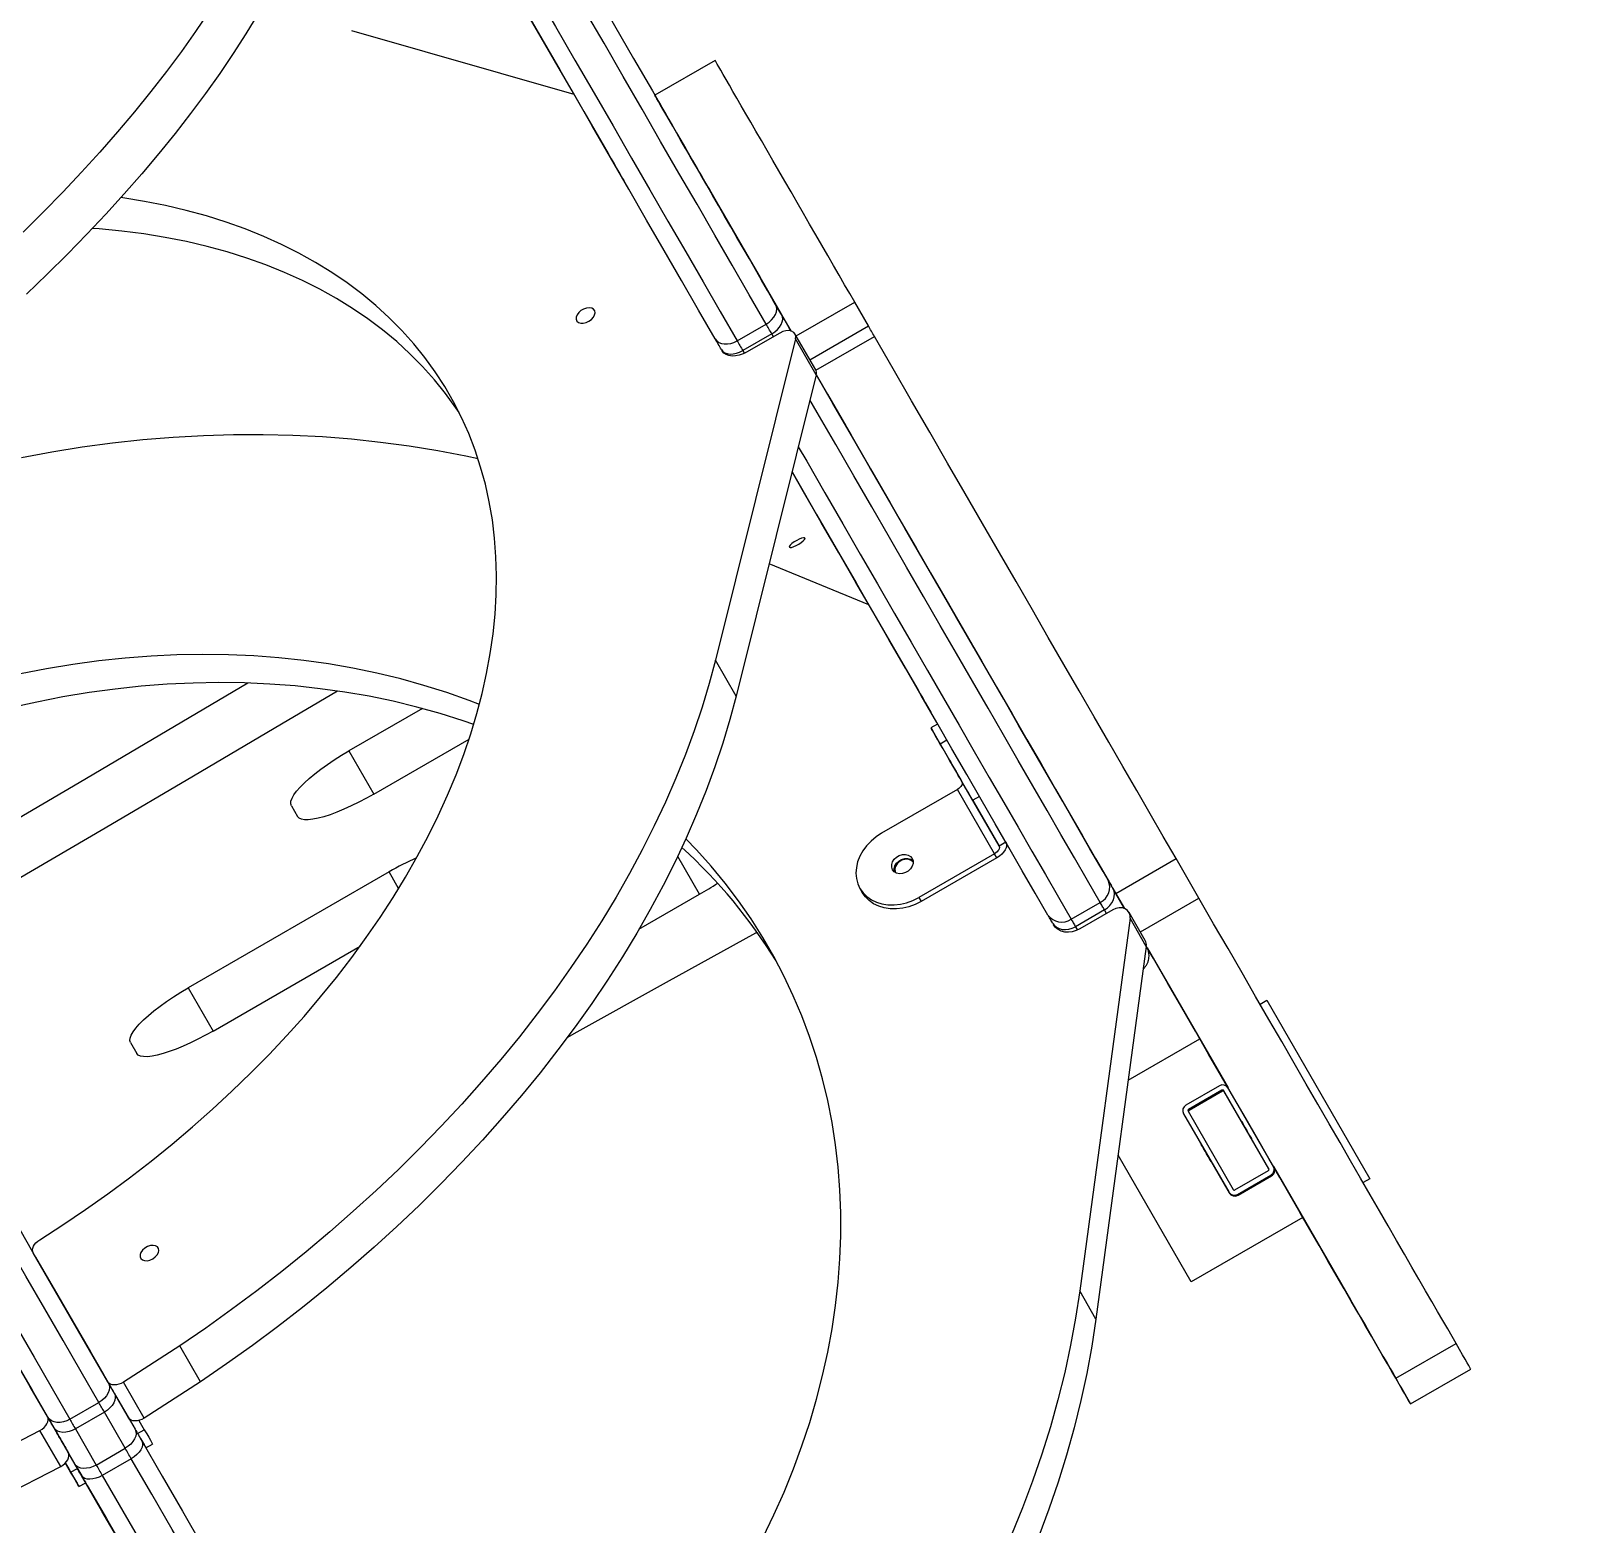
# Model space of a CAD drawing. Header units: millimetres. Extents: x -12977 to 11786, y -11805 to 10558.
# Drawn here: x -6796 to -6200, y -768 to -188 of the extents above; entities that cross this region are included whole.
import ezdxf

# ---------------------------------------------------------------- set-up
doc = ezdxf.new("R2010")
doc.units = ezdxf.units.MM
for name, color, linetype in [('DIKOM_ОБЪЕКТ', 7, 'Continuous'), ('DIKOM_РАЗМЕР_ЗОНА', 7, 'Continuous'), ('DIKOM_РАЗМЕР_ОБЪЕКТА', 7, 'Continuous')]:
    doc.layers.add(name, color=color, linetype=linetype)
doc.styles.add('style1', font='arial.ttf', dxfattribs={"width": 0.8})
doc.dimstyles.new('1-50', dxfattribs={"dimtxt": 300, "dimasz": 200, "dimexe": 100, "dimexo": 0, "dimgap": 100, "dimtad": 1, "dimtxsty": 'style1', "dimcen": 200, "dimclrd": 7, "dimclre": 7, "dimclrt": 7, "dimadec": 1, "dimazin": 2, "dimtfac": 1, "dimtmove": 0, "dimatfit": 2, "dimfxl": 0, "dimlwd": 25, "dimlwe": 18, "dimarcsym": 0})

# ---------------------------------------------------------------- blocks, each defined once
blk = doc.blocks.new('*D9')
at = {"layer": 'Defpoints', "color": 0, "transparency": 16777216}
for p in [(-11007.42, 666.08), (8787.99, 666.08), (8787.99, -10518.66)]:
    blk.add_point(p, dxfattribs=at)
at = {"layer": 'DIKOM_РАЗМЕР_ОБЪЕКТА', "color": 7, "lineweight": 18, "transparency": 16777216}
for p, q in [((-11007.42, 666.08), (-11007.42, -10618.66)), ((8787.99, 666.08), (8787.99, -10618.66))]:
    blk.add_line(p, q, dxfattribs=at)
at = {"layer": 'DIKOM_РАЗМЕР_ОБЪЕКТА', "color": 7, "lineweight": 25, "transparency": 16777216}
blk.add_line((-10807.42, -10518.66), (8587.99, -10518.66), dxfattribs=at)
at = {"layer": 'DIKOM_РАЗМЕР_ОБЪЕКТА', "color": 7, "transparency": 16777216}
for points in [[(-10807.42, -10485.32), (-10807.42, -10551.99), (-11007.42, -10518.66)], [(8587.99, -10485.32), (8587.99, -10551.99), (8787.99, -10518.66)]]:
    blk.add_solid(points, dxfattribs=at)
at = {"layer": 'DIKOM_РАЗМЕР_ОБЪЕКТА', "color": 7, "transparency": 16777216, "insert": (-1823.63, -10265.49), "char_height": 300, "attachment_point": 5, "style": 'style1'}
blk.add_mtext('19750', dxfattribs=at)
blk = doc.blocks.new('*D12')
at = {"layer": 'Defpoints', "color": 0, "transparency": 16777216}
for p in [(10764.9, 125.67), (-12976.69, 124.08), (10764.9, -11704.66)]:
    blk.add_point(p, dxfattribs=at)
at = {"layer": 'DIKOM_РАЗМЕР_ЗОНА', "color": 7, "lineweight": 18, "transparency": 16777216}
for p, q in [((10764.9, 125.67), (10764.9, -11804.66)), ((-12976.69, 124.08), (-12976.69, -11804.66))]:
    blk.add_line(p, q, dxfattribs=at)
at = {"layer": 'DIKOM_РАЗМЕР_ЗОНА', "color": 7, "lineweight": 25, "transparency": 16777216}
blk.add_line((-12776.69, -11704.66), (10564.9, -11704.66), dxfattribs=at)
at = {"layer": 'DIKOM_РАЗМЕР_ЗОНА', "color": 7, "transparency": 16777216}
for points in [[(-12776.69, -11671.32), (-12776.69, -11737.99), (-12976.69, -11704.66)], [(10564.9, -11671.32), (10564.9, -11737.99), (10764.9, -11704.66)]]:
    blk.add_solid(points, dxfattribs=at)
at = {"layer": 'DIKOM_РАЗМЕР_ЗОНА', "color": 7, "transparency": 16777216, "insert": (-1904.63, -11451.38), "char_height": 300, "attachment_point": 5, "style": 'style1'}
blk.add_mtext('23750', dxfattribs=at)

msp = doc.modelspace()

# ---------------------------------------------------------------- linework, layer by layer
at = {"layer": 'DIKOM_ОБЪЕКТ', "color": 7, "linetype": 'Continuous', "lineweight": 15}
for p, q in [((-6584.961, -213.072), (-6671.144, -188.313)), ((-6530.224, -199.878), (-6553.607, -213.377)), ((-6541.754, -233.908), (-6539.023, -238.639)), ((-6523.15, -266.131), (-6523.151, -266.132)), ((-6507.15, -293.848), (-6507.148, -293.847)), ((-6498.777, -306.766), (-6476.078, -293.661)), ((-6470.751, -302.888), (-6476.078, -293.661)), ((-6521.696, -308.648), (-6510.438, -302.148)), ((-6504.416, -298.578), (-6500.806, -304.832)), ((-6493.45, -315.993), (-6470.751, -302.888)), ((-6499.084, -307.85), (-6530.115, -432.58)), ((-6508.236, -305.962), (-6519.495, -312.462)), ((-6505.19, -305.659), (-6517.997, -313.054)), ((-6507.605, -307.054), (-6508.236, -305.962)), ((-6491.196, -319.896), (-6499.257, -305.934)), ((-6491.023, -321.812), (-6499.084, -307.85)), ((-6491.114, -320.055), (-6468.408, -306.946)), ((-6527.781, -312.109), (-6527.488, -312.615)), ((-6519.495, -312.462), (-6518.884, -313.519)), ((-6491.023, -321.812), (-6522.054, -446.542)), ((-6429.795, -427.829), (-6491.017, -321.79)), ((-6470.647, -411.07), (-6509.285, -395.218)), ((-6522.054, -446.542), (-6530.115, -432.58)), ((-6643.806, -451.34), (-6672.304, -467.793)), ((-6443.896, -457.404), (-6446.493, -458.904)), ((-6662.617, -484.571), (-6625.714, -463.265)), ((-6444.694, -462.021), (-6434.495, -479.687)), ((-6440.296, -463.64), (-6442.893, -465.14)), ((-6672.304, -467.793), (-6662.617, -484.571)), ((-6420.094, -504.629), (-6434.495, -479.687)), ((-6436.192, -482.746), (-6465.637, -499.746)), ((-6421.792, -507.688), (-6436.192, -482.746)), ((-6427.696, -485.464), (-6430.293, -486.964)), ((-6430.293, -486.964), (-6420.094, -504.629)), ((-6694.652, -489.085), (-6692.23, -493.279)), ((-6420.094, -504.629), (-6417.496, -503.13)), ((-6536.243, -523.46), (-6544.748, -508.729)), ((-6421.792, -507.688), (-6451.237, -524.688)), ((-6420.892, -509.247), (-6450.336, -526.247)), ((-6420.892, -509.247), (-6421.792, -507.688)), ((-6374.793, -523.094), (-6351.41, -509.594)), ((-6342.531, -524.973), (-6351.41, -509.594)), ((-6656.748, -514.738), (-6734.69, -559.738)), ((-6653.017, -521.2), (-6656.748, -514.738)), ((-6559.779, -537.049), (-6536.243, -523.46)), ((-6474.025, -521.217), (-6473.126, -522.776)), ((-6375.905, -521.168), (-6371.391, -528.985)), ((-6371.391, -528.985), (-6374.793, -523.094)), ((-6451.237, -524.688), (-6450.336, -526.247)), ((-6392.113, -533.094), (-6380.855, -526.594)), ((-6379.167, -529.517), (-6390.426, -536.017)), ((-6375.959, -529.495), (-6388.767, -536.889)), ((-6378.375, -530.889), (-6379.167, -529.517)), ((-6365.23, -538.078), (-6342.531, -524.973)), ((-6399.26, -534.714), (-6398.895, -535.348)), ((-6390.426, -536.017), (-6389.659, -537.346)), ((-6369.238, -532.75), (-6388.777, -677.386)), ((-6363.33, -541.37), (-6369.629, -530.459)), ((-6362.939, -543.661), (-6369.238, -532.75)), ((-6725.003, -576.516), (-6667.964, -543.584)), ((-6362.939, -543.661), (-6382.478, -688.297)), ((-6362.616, -544.191), (-6331.19, -598.622)), ((-6734.69, -559.738), (-6725.003, -576.516)), ((-6318.813, -566.054), (-6316.218, -564.556)), ((-6316.218, -564.556), (-6276.218, -633.838)), ((-6757.038, -581.029), (-6754.617, -585.224)), ((-6369.953, -595.579), (-6342.198, -579.556)), ((-6334.576, -597.756), (-6347.567, -605.256)), ((-6333.576, -599.489), (-6346.566, -606.988)), ((-6333.364, -599.859), (-6346.355, -607.359)), ((-6333.576, -599.489), (-6333.364, -599.859)), ((-6315.393, -629.982), (-6332.893, -599.671)), ((-6332.893, -599.671), (-6332.681, -600.042)), ((-6315.375, -630.017), (-6332.681, -600.042)), ((-6313.661, -628.982), (-6331.161, -598.671)), ((-6346.75, -607.671), (-6329.249, -637.982)), ((-6346.566, -606.988), (-6346.355, -607.359)), ((-6348.481, -608.671), (-6330.981, -638.982)), ((-6348.481, -608.671), (-6348.269, -609.042)), ((-6348.269, -609.042), (-6330.769, -639.353)), ((-6345.5, -673.838), (-6373.883, -624.678)), ((-6345.499, -673.841), (-6373.883, -624.678)), ((-6328.566, -638.165), (-6315.576, -630.665)), ((-6313.661, -628.982), (-6313.449, -629.353)), ((-6313.571, -629.14), (-6283.699, -680.879)), ((-6327.566, -639.897), (-6314.576, -632.397)), ((-6327.354, -640.268), (-6314.364, -632.768)), ((-6314.576, -632.397), (-6314.364, -632.768)), ((-6276.218, -633.838), (-6278.814, -635.336)), ((-6276.217, -633.841), (-6278.812, -635.339)), ((-6276.217, -633.841), (-6276.218, -633.838)), ((-6330.981, -638.982), (-6330.769, -639.353)), ((-6327.566, -639.897), (-6327.354, -640.268)), ((-6302.198, -648.838), (-6345.5, -673.838)), ((-6302.196, -648.84), (-6345.499, -673.841)), ((-6765.899, -712.632), (-6794.774, -662.62)), ((-6786.713, -676.582), (-6794.774, -662.62)), ((-6789.282, -726.133), (-6818.157, -676.12)), ((-6757.838, -726.594), (-6786.713, -676.582)), ((-6382.478, -688.297), (-6388.777, -677.386)), ((-6345.499, -673.841), (-6345.5, -673.838)), ((-6778.886, -690.141), (-6767.351, -710.119)), ((-6778.886, -690.141), (-6765.835, -712.746)), ((-6737.954, -698.744), (-6759.776, -712.793)), ((-6729.893, -712.705), (-6737.954, -698.744)), ((-6266.146, -711.278), (-6242.764, -697.778)), ((-6260.425, -721.189), (-6237.042, -707.689)), ((-6751.715, -726.755), (-6759.776, -712.793)), ((-6729.893, -712.705), (-6751.715, -726.755)), ((-6780.58, -727.205), (-6769.321, -720.705)), ((-6763.347, -717.053), (-6755.268, -731.046)), ((-6263.699, -715.519), (-6260.425, -721.188)), ((-6781.222, -740.094), (-6789.282, -726.133)), ((-6767.165, -724.438), (-6778.424, -730.939)), ((-6759.087, -738.431), (-6767.165, -724.438)), ((-6815.283, -743.39), (-6792.205, -731.516)), ((-6784.145, -745.478), (-6792.205, -731.516)), ((-6778.65, -744.546), (-6786.729, -730.554)), ((-6778.424, -730.939), (-6770.345, -744.931)), ((-6754.3, -732.723), (-6751.702, -731.224)), ((-6753.773, -727.637), (-6751.702, -731.224)), ((-6770.345, -744.931), (-6759.087, -738.431)), ((-6751.067, -738.323), (-6748.469, -736.823)), ((-6780.281, -747.724), (-6782.351, -744.138)), ((-6777.683, -746.224), (-6781.21, -740.114)), ((-6756.748, -742.482), (-6768.007, -748.982)), ((-6807.222, -757.351), (-6784.145, -745.478)), ((-6780.281, -747.724), (-6777.683, -746.224)), ((-6777.048, -753.323), (-6774.45, -751.823))]:
    msp.add_line(p, q, dxfattribs=at)
at = {"layer": 'DIKOM_ОБЪЕКТ', "color": 7, "linetype": 'Continuous', "lineweight": 15, "flags": 128}
for points in [[(-6647.078, -51.48), (-6639.667, -64.316), (-6631.513, -78.439), (-6623.434, -92.432), (-6615.432, -106.292), (-6607.512, -120.011), (-6599.675, -133.585), (-6591.925, -147.008), (-6584.265, -160.274), (-6576.699, -173.38), (-6569.229, -186.318), (-6561.859, -199.085), (-6554.59, -211.674), (-6547.427, -224.082), (-6540.371, -236.302), (-6533.427, -248.331), (-6526.596, -260.162), (-6519.881, -271.792), (-6513.286, -283.216), (-6506.812, -294.429)], [(-6510.438, -302.148), (-6516.963, -290.847), (-6523.61, -279.333), (-6530.377, -267.612), (-6537.262, -255.687), (-6544.261, -243.565), (-6551.372, -231.249), (-6558.591, -218.744), (-6565.917, -206.056), (-6573.345, -193.189), (-6580.874, -180.149), (-6588.499, -166.942), (-6596.219, -153.571), (-6604.029, -140.042), (-6611.928, -126.362), (-6619.91, -112.535), (-6627.975, -98.567), (-6636.117, -84.464), (-6644.335, -70.23), (-6650.608, -59.366)], [(-6657.163, -74.013), (-6655.594, -76.731), (-6647.376, -90.964), (-6639.233, -105.068), (-6631.169, -119.035), (-6623.186, -132.862), (-6615.288, -146.542), (-6607.477, -160.071), (-6599.757, -173.441), (-6592.132, -186.649), (-6584.603, -199.689), (-6577.175, -212.556), (-6569.849, -225.244), (-6562.63, -237.749), (-6555.519, -250.065), (-6548.52, -262.188), (-6541.636, -274.112), (-6534.868, -285.833), (-6528.221, -297.347), (-6521.696, -308.648)], [(-6530.194, -307.929), (-6536.668, -296.716), (-6543.263, -285.292), (-6549.979, -273.662), (-6556.809, -261.83), (-6563.753, -249.802), (-6570.809, -237.582), (-6577.972, -225.175), (-6585.241, -212.585), (-6592.612, -199.818), (-6600.082, -186.88), (-6607.648, -173.774), (-6615.308, -160.508), (-6623.057, -147.085), (-6630.894, -133.511), (-6638.815, -119.792), (-6646.817, -105.932), (-6654.896, -91.939), (-6660.692, -81.899)], [(-6660.502, -82.23), (-6653.275, -94.747), (-6644.609, -109.758), (-6635.837, -124.95), (-6626.963, -140.321), (-6617.991, -155.862), (-6608.921, -171.571), (-6599.757, -187.443), (-6590.503, -203.471), (-6581.161, -219.652), (-6571.734, -235.98)], [(-6726.609, -180.929), (-6731.827, -188.639), (-6737.329, -196.383), (-6743.11, -204.155), (-6749.164, -211.949), (-6755.486, -219.758), (-6762.072, -227.575), (-6768.915, -235.393), (-6776.009, -243.206), (-6783.349, -251.007), (-6790.927, -258.789), (-6798.738, -266.547)], [(-6707.647, -181.908), (-6712.286, -189.528), (-6717.218, -197.195), (-6722.436, -204.905), (-6727.938, -212.649), (-6733.719, -220.421), (-6739.773, -228.215), (-6746.096, -236.024), (-6752.681, -243.841), (-6759.524, -251.659), (-6766.618, -259.472), (-6773.957, -267.273), (-6781.536, -275.055), (-6789.347, -282.813), (-6797.384, -290.538)], [(-6476.078, -293.661), (-6477.984, -290.36), (-6479.992, -286.882), (-6482.092, -283.244), (-6484.273, -279.467), (-6486.524, -275.569), (-6488.831, -271.573), (-6491.183, -267.499), (-6493.567, -263.37), (-6495.97, -259.207), (-6498.381, -255.031), (-6500.786, -250.867), (-6503.171, -246.736), (-6505.524, -242.659), (-6507.833, -238.66), (-6510.086, -234.758), (-6512.27, -230.975), (-6514.374, -227.331), (-6516.386, -223.846), (-6518.296, -220.537), (-6520.093, -217.424), (-6521.77, -214.522), (-6523.314, -211.846), (-6524.719, -209.412), (-6525.978, -207.232), (-6527.083, -205.318), (-6528.029, -203.679), (-6528.811, -202.325), (-6529.424, -201.263), (-6529.866, -200.499), (-6530.133, -200.036), (-6530.224, -199.878), (-6530.224, -199.878)], [(-6500.722, -304.977), (-6501.367, -303.86), (-6503.375, -300.382), (-6505.475, -296.744), (-6507.656, -292.966), (-6509.906, -289.069), (-6512.214, -285.073), (-6514.565, -280.999), (-6516.95, -276.869), (-6519.353, -272.706), (-6521.764, -268.531), (-6524.168, -264.367), (-6526.554, -260.236), (-6528.907, -256.159), (-6531.216, -252.159), (-6533.468, -248.258), (-6535.653, -244.475), (-6537.757, -240.831), (-6539.768, -237.346), (-6541.678, -234.038), (-6543.476, -230.924), (-6545.152, -228.022), (-6546.697, -225.346), (-6548.102, -222.912), (-6549.361, -220.732), (-6550.466, -218.817), (-6551.412, -217.179), (-6552.193, -215.825), (-6552.807, -214.763), (-6553.248, -213.999), (-6553.516, -213.536), (-6553.607, -213.378), (-6553.522, -213.524), (-6553.262, -213.974), (-6552.828, -214.727), (-6552.222, -215.777), (-6551.447, -217.119), (-6550.508, -218.746), (-6549.409, -220.65), (-6548.155, -222.82), (-6546.756, -225.244), (-6545.217, -227.91), (-6543.546, -230.803), (-6541.754, -233.908)], [(-6571.734, -235.98), (-6570.573, -237.992), (-6569.43, -239.972), (-6568.306, -241.918), (-6567.203, -243.829), (-6566.12, -245.704), (-6565.699, -246.433)], [(-6539.023, -238.639), (-6538.114, -240.212), (-6537.23, -241.744), (-6536.37, -243.233), (-6535.536, -244.679), (-6534.727, -246.079), (-6533.945, -247.432), (-6533.192, -248.738), (-6532.466, -249.995)], [(-6532.466, -249.995), (-6526.094, -261.032), (-6519.573, -272.327), (-6512.904, -283.877), (-6506.092, -295.677), (-6500.807, -304.832)], [(-6792.292, -657.493), (-6783.351, -651.749), (-6774.551, -645.826), (-6765.901, -639.729), (-6757.413, -633.466), (-6749.092, -627.045), (-6740.951, -620.47), (-6732.997, -613.75), (-6725.239, -606.893), (-6717.687, -599.906), (-6710.348, -592.796), (-6703.23, -585.572), (-6696.342, -578.241), (-6689.691, -570.813), (-6683.284, -563.294), (-6677.128, -555.693), (-6671.231, -548.019), (-6665.598, -540.28), (-6660.236, -532.485), (-6655.152, -524.642), (-6650.349, -516.76), (-6645.835, -508.848), (-6641.613, -500.914), (-6637.689, -492.968), (-6634.067, -485.017), (-6630.751, -477.071), (-6627.744, -469.139), (-6625.051, -461.229), (-6622.672, -453.35), (-6620.612, -445.511), (-6618.874, -437.721), (-6617.458, -429.988), (-6616.365, -422.321), (-6615.599, -414.727), (-6615.158, -407.217), (-6615.046, -399.796), (-6615.259, -392.476), (-6615.799, -385.262), (-6616.665, -378.164), (-6617.856, -371.189), (-6619.372, -364.344), (-6621.209, -357.637), (-6623.366, -351.077), (-6625.841, -344.669), (-6628.631, -338.422), (-6631.733, -332.342), (-6635.143, -326.435), (-6638.858, -320.708), (-6642.874, -315.168), (-6647.186, -309.821), (-6651.788, -304.673), (-6656.677, -299.728), (-6661.848, -294.994), (-6667.292, -290.475), (-6673.007, -286.175), (-6678.985, -282.1), (-6685.218, -278.256), (-6691.7, -274.644), (-6698.425, -271.27), (-6705.384, -268.137), (-6712.57, -265.249), (-6719.976, -262.609), (-6727.592, -260.219), (-6735.41, -258.084), (-6743.422, -256.204), (-6751.62, -254.582), (-6759.992, -253.22), (-6760.814, -253.101)], [(-6629.583, -336.471), (-6630.797, -334.67), (-6634.813, -329.13), (-6639.125, -323.783), (-6643.728, -318.634), (-6648.617, -313.69), (-6653.787, -308.956), (-6659.232, -304.436), (-6664.947, -300.137), (-6670.924, -296.062), (-6677.157, -292.218), (-6683.639, -288.606), (-6690.364, -285.232), (-6697.323, -282.099), (-6704.509, -279.211), (-6711.915, -276.571), (-6719.531, -274.181), (-6727.349, -272.046), (-6735.362, -270.166), (-6743.559, -268.544), (-6751.931, -267.182), (-6760.471, -266.081), (-6769.168, -265.243), (-6771.83, -265.041)], [(-6579.207, -301.037), (-6578.242, -300.349), (-6577.478, -299.525), (-6576.981, -298.638), (-6576.795, -297.766), (-6576.938, -296.989), (-6577.396, -296.373), (-6578.129, -295.976), (-6579.071, -295.83), (-6580.14, -295.949), (-6581.239, -296.324), (-6582.272, -296.92), (-6583.146, -297.685), (-6583.784, -298.551), (-6584.129, -299.44), (-6584.15, -300.273), (-6583.847, -300.977), (-6583.244, -301.49), (-6582.397, -301.765), (-6581.381, -301.778), (-6580.284, -301.528), (-6579.207, -301.037)], [(-6510.438, -302.148), (-6509.302, -301.384), (-6508.304, -300.487), (-6507.481, -299.492), (-6506.865, -298.438), (-6506.48, -297.363), (-6506.341, -296.311), (-6506.452, -295.32), (-6506.812, -294.429)], [(-6506.812, -294.429), (-6506.521, -294.933), (-6506.228, -295.44), (-6505.932, -295.952), (-6505.634, -296.469), (-6505.333, -296.99), (-6505.03, -297.515), (-6504.725, -298.044), (-6504.416, -298.578)], [(-6508.236, -305.962), (-6508.519, -305.472), (-6508.8, -304.985), (-6509.079, -304.502), (-6509.355, -304.023), (-6509.63, -303.548), (-6509.902, -303.077), (-6510.171, -302.611), (-6510.438, -302.148)], [(-6508.236, -305.962), (-6507.096, -305.205), (-6506.087, -304.327), (-6505.246, -303.363), (-6504.606, -302.349), (-6504.192, -301.325), (-6504.02, -300.33), (-6504.095, -299.402), (-6504.416, -298.578)], [(-6468.408, -306.946), (-6468.708, -306.426), (-6469.007, -305.909), (-6469.302, -305.397), (-6469.597, -304.888), (-6469.888, -304.382), (-6470.178, -303.881), (-6470.466, -303.382), (-6470.751, -302.888)], [(-6527.799, -312.078), (-6528.108, -311.544), (-6528.413, -311.014), (-6528.716, -310.49), (-6529.017, -309.969), (-6529.315, -309.452), (-6529.611, -308.94), (-6529.904, -308.433), (-6530.194, -307.929)], [(-6530.194, -307.929), (-6529.603, -308.685), (-6528.8, -309.278), (-6527.82, -309.683), (-6526.696, -309.887), (-6525.475, -309.881), (-6524.201, -309.666), (-6522.926, -309.25), (-6521.696, -308.648)], [(-6521.696, -308.648), (-6521.429, -309.111), (-6521.16, -309.577), (-6520.888, -310.048), (-6520.614, -310.523), (-6520.338, -311.002), (-6520.058, -311.485), (-6519.777, -311.972), (-6519.495, -312.462)], [(-6499.084, -307.85), (-6498.976, -306.892), (-6499.198, -306.045), (-6499.734, -305.369), (-6500.546, -304.913), (-6501.577, -304.709), (-6502.75, -304.771), (-6503.985, -305.096), (-6505.19, -305.659)], [(-6351.41, -509.594), (-6356.337, -501.06), (-6361.413, -492.268), (-6366.637, -483.22), (-6372.006, -473.921), (-6377.519, -464.372), (-6383.172, -454.58), (-6388.965, -444.547), (-6394.894, -434.278), (-6400.957, -423.776), (-6407.151, -413.046), (-6413.476, -402.092), (-6419.927, -390.919), (-6426.502, -379.53), (-6433.198, -367.932), (-6440.014, -356.127), (-6446.945, -344.121), (-6453.99, -331.919), (-6461.145, -319.526), (-6468.408, -306.946)], [(-6527.799, -312.078), (-6527.245, -312.768), (-6526.48, -313.298), (-6525.532, -313.645), (-6524.438, -313.799), (-6523.24, -313.752), (-6521.985, -313.506), (-6520.72, -313.07), (-6519.495, -312.462)], [(-6517.997, -313.054), (-6519.398, -313.749), (-6520.843, -314.247), (-6522.279, -314.528), (-6523.647, -314.582), (-6524.897, -314.407), (-6525.98, -314.01), (-6526.855, -313.405), (-6527.488, -312.615)], [(-6491.017, -321.788), (-6484.805, -332.546), (-6477.436, -345.312), (-6469.931, -358.309), (-6462.296, -371.534), (-6454.532, -384.982), (-6446.64, -398.65), (-6438.626, -412.533), (-6430.489, -426.626)], [(-6374.793, -523.094), (-6379.719, -514.561), (-6384.796, -505.768), (-6390.019, -496.72), (-6395.389, -487.42), (-6400.901, -477.873), (-6406.555, -468.081), (-6412.348, -458.047), (-6418.276, -447.778), (-6424.34, -437.276), (-6430.534, -426.546), (-6436.859, -415.592), (-6443.31, -404.419), (-6449.884, -393.031), (-6456.581, -381.431), (-6463.397, -369.627), (-6470.328, -357.621), (-6477.372, -345.419), (-6484.528, -333.025), (-6491.016, -321.787)], [(-6491.016, -321.787), (-6486.623, -329.398), (-6479.522, -341.695), (-6472.533, -353.803), (-6465.655, -365.715), (-6458.893, -377.428), (-6452.248, -388.937), (-6445.724, -400.236), (-6439.324, -411.323), (-6433.048, -422.192), (-6426.902, -432.837), (-6420.886, -443.258), (-6415.003, -453.447), (-6409.256, -463.402), (-6403.646, -473.119), (-6398.176, -482.593), (-6392.849, -491.819), (-6387.665, -500.797), (-6382.629, -509.521), (-6377.74, -517.988)], [(-6380.855, -526.594), (-6385.781, -518.061), (-6390.858, -509.268), (-6396.081, -500.22), (-6401.451, -490.92), (-6406.963, -481.373), (-6412.617, -471.58), (-6418.41, -461.547), (-6424.339, -451.278), (-6430.402, -440.776), (-6436.597, -430.046), (-6442.921, -419.092), (-6449.372, -407.919), (-6455.946, -396.531), (-6462.643, -384.931), (-6469.459, -373.127), (-6476.39, -361.121), (-6483.435, -348.919), (-6490.59, -336.525), (-6493.451, -331.57)], [(-6622.188, -354.52), (-6626.988, -353.483), (-6637.877, -351.371), (-6648.894, -349.562), (-6660.031, -348.059), (-6671.275, -346.863), (-6682.619, -345.974), (-6694.052, -345.394), (-6705.565, -345.124), (-6717.148, -345.162), (-6728.79, -345.51), (-6740.483, -346.167), (-6752.215, -347.132), (-6763.977, -348.405), (-6775.758, -349.985), (-6787.549, -351.869), (-6799.34, -354.057)], [(-6497.971, -349.741), (-6494.693, -355.419), (-6487.648, -367.621), (-6480.717, -379.627), (-6473.901, -391.432), (-6467.205, -403.031), (-6460.63, -414.419), (-6454.179, -425.592), (-6447.855, -436.546), (-6441.66, -447.276), (-6435.597, -457.777), (-6429.667, -468.047), (-6423.875, -478.08), (-6418.222, -487.873), (-6412.709, -497.421), (-6407.34, -506.72), (-6402.116, -515.768), (-6397.04, -524.561), (-6392.113, -533.094)], [(-6401.123, -531.488), (-6406.011, -523.021), (-6411.048, -514.297), (-6416.231, -505.32), (-6421.559, -496.092), (-6427.028, -486.619), (-6432.638, -476.903), (-6438.386, -466.947), (-6444.268, -456.758), (-6450.284, -446.338), (-6456.431, -435.691), (-6462.707, -424.822), (-6469.107, -413.736), (-6475.631, -402.437), (-6482.275, -390.928), (-6489.038, -379.215), (-6495.916, -367.302), (-6500.406, -359.525)], [(-6500.39, -359.553), (-6498.322, -363.134), (-6490.862, -376.056), (-6483.271, -389.204), (-6475.552, -402.573), (-6467.707, -416.162), (-6459.739, -429.963), (-6451.65, -443.974)], [(-6501.448, -388.724), (-6501.147, -388.867), (-6500.549, -388.805), (-6499.72, -388.546), (-6498.751, -388.115), (-6497.745, -387.561), (-6496.811, -386.943), (-6496.052, -386.328), (-6495.55, -385.784), (-6495.358, -385.368), (-6495.497, -385.127), (-6495.953, -385.085), (-6496.676, -385.248), (-6497.588, -385.598), (-6498.589, -386.097), (-6499.572, -386.692), (-6500.43, -387.316), (-6501.069, -387.904), (-6501.422, -388.39), (-6501.448, -388.724)], [(-6941.895, -407.797), (-6932.925, -423.334), (-6924.026, -438.748), (-6915.2, -454.035), (-6906.451, -469.188), (-6897.783, -484.202), (-6889.198, -499.071), (-6880.7, -513.79), (-6872.293, -528.352), (-6863.979, -542.753), (-6855.76, -556.987), (-6847.642, -571.048), (-6839.626, -584.933), (-6831.716, -598.634), (-6823.914, -612.147), (-6816.224, -625.467), (-6808.648, -638.589), (-6801.189, -651.507), (-6793.851, -664.217), (-6786.636, -676.715), (-6779.546, -688.995), (-6772.584, -701.053), (-6765.753, -712.885)], [(-6769.321, -720.705), (-6776.2, -708.79), (-6783.211, -696.647), (-6790.351, -684.28), (-6797.617, -671.695), (-6805.007, -658.894), (-6812.518, -645.885), (-6820.147, -632.671), (-6827.892, -619.257), (-6835.749, -605.649), (-6843.715, -591.851), (-6851.787, -577.869), (-6859.962, -563.709), (-6868.239, -549.374), (-6876.612, -534.872), (-6885.079, -520.206), (-6893.636, -505.384), (-6902.281, -490.41), (-6911.01, -475.29), (-6919.821, -460.03), (-6928.709, -444.636), (-6937.671, -429.113), (-6946.704, -413.467)], [(-6789.136, -726.384), (-6795.967, -714.553), (-6802.929, -702.495), (-6810.018, -690.215), (-6817.234, -677.717), (-6824.572, -665.007), (-6832.031, -652.088), (-6839.606, -638.967), (-6847.297, -625.647), (-6855.098, -612.134), (-6863.009, -598.433), (-6871.024, -584.549), (-6879.143, -570.487), (-6887.361, -556.253), (-6895.676, -541.852), (-6904.083, -527.289), (-6912.581, -512.571), (-6921.166, -497.702), (-6929.834, -482.688), (-6938.582, -467.535), (-6947.408, -452.248), (-6956.308, -436.834), (-6965.278, -421.297)], [(-6957.963, -419.967), (-6948.93, -435.613), (-6939.968, -451.136), (-6931.079, -466.531), (-6922.269, -481.791), (-6913.54, -496.91), (-6904.895, -511.884), (-6896.337, -526.707), (-6887.87, -541.371), (-6879.497, -555.874), (-6871.221, -570.209), (-6863.046, -584.369), (-6854.973, -598.351), (-6847.007, -612.149), (-6839.151, -625.757), (-6831.406, -639.171), (-6823.776, -652.385), (-6816.266, -665.394), (-6808.876, -678.194), (-6801.609, -690.78), (-6794.469, -703.147), (-6787.458, -715.29), (-6780.58, -727.205)], [(-6621.697, -449.782), (-6625.6, -448.282), (-6634.312, -445.189), (-6643.193, -442.383), (-6652.233, -439.866), (-6661.421, -437.642), (-6670.748, -435.711), (-6680.203, -434.078), (-6689.776, -432.742), (-6699.457, -431.707), (-6709.233, -430.973), (-6719.096, -430.54), (-6729.033, -430.41), (-6739.035, -430.582), (-6749.089, -431.057), (-6759.184, -431.833), (-6769.31, -432.911), (-6779.455, -434.288), (-6789.609, -435.963), (-6799.759, -437.934)], [(-6530.115, -432.58), (-6532.542, -441.688), (-6535.294, -450.837), (-6538.369, -460.019), (-6541.765, -469.226), (-6545.478, -478.448), (-6549.507, -487.68), (-6553.845, -496.914), (-6558.492, -506.14), (-6563.442, -515.351), (-6568.691, -524.54), (-6574.234, -533.698), (-6580.067, -542.818), (-6586.186, -551.891), (-6592.583, -560.91), (-6599.255, -569.867), (-6606.195, -578.755), (-6613.398, -587.565), (-6620.857, -596.292), (-6628.566, -604.925), (-6636.517, -613.46), (-6644.706, -621.887), (-6653.124, -630.2), (-6661.763, -638.392), (-6670.619, -646.456), (-6679.68, -654.384), (-6688.941, -662.171), (-6698.394, -669.809), (-6708.03, -677.291), (-6717.841, -684.612), (-6727.819, -691.765), (-6737.954, -698.744)], [(-6711.471, -441.492), (-6742.819, -460.02), (-6777.035, -480.142), (-6811.304, -500.19), (-6845.626, -520.163), (-6869.151, -533.793)], [(-6676.73, -444.561), (-6698.475, -457.472), (-6732.632, -477.665), (-6766.847, -497.787), (-6801.117, -517.835), (-6835.439, -537.808), (-6858.964, -551.437)], [(-6623.892, -457.52), (-6628.013, -456.1), (-6636.893, -453.295), (-6645.933, -450.777), (-6655.121, -448.553), (-6664.448, -446.622), (-6673.904, -444.989), (-6683.477, -443.654), (-6693.157, -442.618), (-6702.934, -441.884), (-6712.797, -441.451), (-6722.734, -441.321), (-6732.735, -441.493), (-6742.789, -441.968), (-6752.885, -442.744), (-6763.011, -443.822), (-6773.156, -445.199), (-6783.309, -446.874), (-6793.46, -448.845), (-6803.595, -451.111)], [(-6522.054, -446.542), (-6524.481, -455.65), (-6527.233, -464.799), (-6530.308, -473.981), (-6533.704, -483.188), (-6537.417, -492.41), (-6541.446, -501.642), (-6545.785, -510.875), (-6550.431, -520.102), (-6555.381, -529.313), (-6560.63, -538.502), (-6566.173, -547.66), (-6572.006, -556.78), (-6578.125, -565.853), (-6584.522, -574.872), (-6591.195, -583.829), (-6598.134, -592.717), (-6605.337, -601.527), (-6612.796, -610.254), (-6620.505, -618.887), (-6628.457, -627.422), (-6636.645, -635.849), (-6645.062, -644.162), (-6653.703, -652.354), (-6662.557, -660.418), (-6671.619, -668.346), (-6680.88, -676.133), (-6690.333, -683.77), (-6699.969, -691.253), (-6709.78, -698.574), (-6719.758, -705.726), (-6729.893, -712.705)], [(-6451.65, -443.974), (-6450.656, -445.696), (-6449.687, -447.374), (-6448.745, -449.006), (-6447.83, -450.59), (-6446.943, -452.126), (-6446.601, -452.719)], [(-6442.893, -465.14), (-6443.862, -463.461), (-6444.703, -462.006), (-6445.396, -460.805), (-6445.928, -459.882), (-6446.29, -459.257), (-6446.471, -458.943), (-6446.47, -458.945), (-6446.286, -459.263), (-6445.923, -459.891), (-6445.389, -460.817), (-6444.694, -462.021)], [(-6694.652, -489.085), (-6694.895, -488.286), (-6694.809, -487.309), (-6694.393, -486.165), (-6693.655, -484.87), (-6692.602, -483.438), (-6691.249, -481.889), (-6689.611, -480.243), (-6687.71, -478.518), (-6685.57, -476.738), (-6683.217, -474.924), (-6680.68, -473.1), (-6677.994, -471.289), (-6675.189, -469.512), (-6672.304, -467.793)], [(-6430.293, -486.964), (-6431.135, -485.506), (-6432.106, -483.824), (-6433.187, -481.952), (-6434.355, -479.928), (-6435.587, -477.794), (-6436.859, -475.592), (-6438.143, -473.368), (-6439.414, -471.166), (-6440.646, -469.032), (-6441.813, -467.011), (-6442.893, -465.14)], [(-6438.513, -472.726), (-6437.964, -473.677), (-6437.352, -474.737), (-6436.728, -475.819), (-6436.141, -476.835), (-6435.639, -477.704), (-6435.263, -478.355), (-6435.044, -478.735), (-6434.999, -478.813), (-6435.132, -478.584), (-6435.431, -478.065), (-6435.873, -477.298), (-6436.423, -476.347), (-6437.034, -475.287), (-6437.659, -474.205), (-6438.246, -473.189), (-6438.748, -472.32), (-6439.123, -471.669), (-6439.342, -471.29), (-6439.388, -471.211), (-6439.256, -471.441), (-6438.955, -471.96), (-6438.513, -472.726)], [(-6434.495, -479.687), (-6434.369, -480.02), (-6434.348, -480.398), (-6434.432, -480.806), (-6434.619, -481.228), (-6434.901, -481.649), (-6435.267, -482.053), (-6435.703, -482.423), (-6436.192, -482.746)], [(-6662.617, -484.571), (-6665.549, -486.21), (-6668.489, -487.751), (-6671.402, -489.172), (-6674.25, -490.456), (-6676.996, -491.587), (-6679.608, -492.551), (-6682.052, -493.335), (-6684.297, -493.93), (-6686.315, -494.328), (-6688.081, -494.524), (-6689.572, -494.516), (-6690.771, -494.303), (-6691.66, -493.89), (-6692.23, -493.279)], [(-6465.637, -499.746), (-6467.783, -501.154), (-6469.737, -502.787), (-6471.463, -504.611), (-6472.922, -506.591), (-6474.087, -508.685), (-6474.933, -510.852), (-6475.444, -513.046), (-6475.608, -515.223), (-6475.423, -517.339), (-6474.892, -519.351), (-6474.025, -521.217)], [(-6511.674, -773.153), (-6507.423, -764.318), (-6503.479, -755.417), (-6499.849, -746.459), (-6496.536, -737.453), (-6493.545, -728.411), (-6490.877, -719.341), (-6488.537, -710.254), (-6486.526, -701.16), (-6484.849, -692.069), (-6483.505, -682.991), (-6482.496, -673.936), (-6481.824, -664.914), (-6481.488, -655.935), (-6481.492, -647.009), (-6481.832, -638.146), (-6482.51, -629.356), (-6483.525, -620.647), (-6484.874, -612.031), (-6486.558, -603.517), (-6488.574, -595.113), (-6490.919, -586.83), (-6493.593, -578.676), (-6496.59, -570.661), (-6499.908, -562.793), (-6503.544, -555.081), (-6507.493, -547.534), (-6511.75, -540.159), (-6516.312, -532.966), (-6521.173, -525.962), (-6526.328, -519.154), (-6531.771, -512.55), (-6537.496, -506.159), (-6541.569, -501.914)], [(-6420.094, -504.629), (-6419.968, -504.963), (-6419.947, -505.34), (-6420.032, -505.748), (-6420.219, -506.171), (-6420.501, -506.592), (-6420.867, -506.995), (-6421.303, -507.365), (-6421.792, -507.688)], [(-6417.496, -503.129), (-6417.245, -503.795), (-6417.202, -504.551), (-6417.372, -505.367), (-6417.745, -506.212), (-6418.309, -507.055), (-6419.041, -507.861), (-6419.913, -508.602), (-6420.892, -509.247)], [(-6453.761, -509.517), (-6453.419, -510.465), (-6453.414, -511.514), (-6453.745, -512.58), (-6454.387, -513.576), (-6455.286, -514.422), (-6456.371, -515.048), (-6457.553, -515.404), (-6458.737, -515.461), (-6459.825, -515.216), (-6460.732, -514.686), (-6461.382, -513.917), (-6461.723, -512.969), (-6461.729, -511.919), (-6461.396, -510.854), (-6460.755, -509.858), (-6459.855, -509.012), (-6458.771, -508.387), (-6457.589, -508.03), (-6456.406, -507.972), (-6455.317, -508.218), (-6454.411, -508.747), (-6453.761, -509.517)], [(-6460.805, -514.623), (-6460.823, -514.528), (-6460.828, -513.478), (-6460.497, -512.413), (-6459.855, -511.417), (-6458.956, -510.571), (-6457.871, -509.945), (-6456.69, -509.589), (-6455.506, -509.531), (-6454.417, -509.777), (-6453.511, -510.306), (-6453.437, -510.37)], [(-6453.374, -511.022), (-6453.65, -510.709), (-6454.471, -510.158), (-6455.488, -509.884), (-6456.61, -509.911), (-6457.737, -510.237), (-6458.769, -510.834), (-6459.615, -511.647), (-6460.2, -512.605), (-6460.471, -513.622), (-6460.404, -514.609), (-6460.273, -515)], [(-6377.74, -517.988), (-6377.522, -518.367), (-6377.3, -518.751), (-6377.075, -519.14), (-6376.847, -519.535), (-6376.616, -519.936), (-6376.382, -520.341), (-6376.145, -520.752), (-6375.905, -521.168)], [(-6474.025, -521.217), (-6472.842, -522.9), (-6471.366, -524.366), (-6469.626, -525.584), (-6467.658, -526.531), (-6465.503, -527.186), (-6463.204, -527.536), (-6460.808, -527.574), (-6458.363, -527.3), (-6455.92, -526.719), (-6453.529, -525.842), (-6451.237, -524.688)], [(-6450.336, -526.247), (-6452.629, -527.401), (-6455.02, -528.277), (-6457.464, -528.858), (-6459.907, -529.133), (-6462.304, -529.094), (-6464.603, -528.744), (-6466.759, -528.089), (-6468.725, -527.143), (-6470.466, -525.925), (-6471.943, -524.459), (-6473.126, -522.776)], [(-6379.167, -529.517), (-6378.038, -528.742), (-6377.06, -527.809), (-6376.271, -526.756), (-6375.7, -525.622), (-6375.371, -524.452), (-6375.295, -523.29), (-6375.475, -522.181), (-6375.905, -521.168)], [(-6379.167, -529.517), (-6379.388, -529.135), (-6379.606, -528.757), (-6379.821, -528.385), (-6380.034, -528.016), (-6380.243, -527.654), (-6380.45, -527.295), (-6380.654, -526.942), (-6380.855, -526.594)], [(-6369.238, -532.75), (-6369.226, -531.626), (-6369.554, -530.597), (-6370.196, -529.738), (-6371.107, -529.109), (-6372.224, -528.756), (-6373.464, -528.703), (-6374.74, -528.956), (-6375.959, -529.495)], [(-6242.764, -697.778), (-6244.301, -695.114), (-6246.013, -692.149), (-6247.897, -688.886), (-6249.954, -685.323), (-6252.183, -681.463), (-6254.582, -677.307), (-6257.151, -672.857), (-6259.89, -668.113), (-6262.796, -663.079), (-6265.87, -657.754), (-6269.111, -652.141), (-6272.517, -646.243), (-6276.086, -640.059), (-6279.819, -633.594), (-6283.713, -626.849), (-6287.768, -619.826), (-6291.982, -612.528), (-6296.353, -604.956), (-6300.88, -597.114), (-6305.563, -589.004), (-6310.398, -580.63), (-6315.385, -571.992), (-6320.521, -563.096), (-6325.806, -553.942), (-6331.237, -544.535), (-6336.813, -534.878), (-6342.531, -524.973)], [(-6399.288, -534.668), (-6399.527, -534.252), (-6399.765, -533.841), (-6399.999, -533.436), (-6400.23, -533.035), (-6400.458, -532.64), (-6400.683, -532.251), (-6400.905, -531.867), (-6401.123, -531.488)], [(-6399.288, -534.668), (-6398.624, -535.547), (-6397.755, -536.257), (-6396.71, -536.773), (-6395.532, -537.072), (-6394.265, -537.144), (-6392.958, -536.988), (-6391.662, -536.607), (-6390.426, -536.017)], [(-6388.767, -536.889), (-6390.179, -537.563), (-6391.662, -537.998), (-6393.155, -538.178), (-6394.603, -538.095), (-6395.949, -537.753), (-6397.142, -537.164), (-6398.137, -536.352), (-6398.895, -535.348)], [(-6392.113, -533.094), (-6391.912, -533.442), (-6391.709, -533.795), (-6391.501, -534.154), (-6391.291, -534.517), (-6391.08, -534.884), (-6390.864, -535.257), (-6390.647, -535.635), (-6390.426, -536.017)], [(-6587.591, -579.045), (-6583.736, -576.889), (-6549.112, -557.581), (-6514.465, -538.364), (-6513.989, -538.101)], [(-6266.146, -711.278), (-6267.684, -708.614), (-6269.396, -705.649), (-6271.28, -702.385), (-6273.337, -698.822), (-6275.566, -694.963), (-6277.964, -690.807), (-6280.534, -686.357), (-6283.273, -681.613), (-6286.179, -676.579), (-6289.253, -671.254), (-6292.493, -665.642), (-6295.9, -659.742), (-6299.469, -653.56), (-6303.201, -647.094), (-6307.096, -640.349), (-6311.151, -633.326), (-6315.364, -626.028), (-6319.735, -618.456), (-6324.263, -610.615), (-6328.946, -602.504), (-6333.78, -594.13), (-6338.767, -585.493), (-6343.904, -576.596), (-6349.188, -567.442), (-6354.62, -558.035), (-6360.195, -548.378), (-6362.934, -543.634)], [(-6362.934, -543.634), (-6362.818, -543.835), (-6362.815, -543.841)], [(-6757.038, -581.029), (-6757.282, -580.231), (-6757.195, -579.253), (-6756.781, -578.11), (-6756.041, -576.814), (-6754.988, -575.383), (-6753.635, -573.834), (-6751.997, -572.187), (-6750.096, -570.463), (-6747.956, -568.682), (-6745.603, -566.869), (-6743.068, -565.045), (-6740.38, -563.234), (-6737.577, -561.457), (-6734.69, -559.738)], [(-6725.003, -576.516), (-6727.935, -578.155), (-6730.876, -579.695), (-6733.788, -581.117), (-6736.636, -582.401), (-6739.383, -583.532), (-6741.994, -584.495), (-6744.438, -585.279), (-6746.684, -585.874), (-6748.702, -586.272), (-6750.468, -586.468), (-6751.959, -586.46), (-6753.157, -586.248), (-6754.047, -585.834), (-6754.617, -585.224)], [(-6322.126, -618.322), (-6322.215, -618.167), (-6322.473, -617.718), (-6322.879, -617.016), (-6323.396, -616.121), (-6323.977, -615.114), (-6324.572, -614.084), (-6325.126, -613.124), (-6325.593, -612.316), (-6325.928, -611.735), (-6326.103, -611.432), (-6326.102, -611.433), (-6325.927, -611.738), (-6325.59, -612.32), (-6325.124, -613.128), (-6324.569, -614.089), (-6323.974, -615.119), (-6323.394, -616.126), (-6322.877, -617.02), (-6322.472, -617.722), (-6322.213, -618.169), (-6322.126, -618.322)], [(-6322.09, -618.384), (-6322.179, -618.229), (-6322.438, -617.78), (-6322.844, -617.077), (-6323.361, -616.183), (-6323.942, -615.176), (-6324.536, -614.146), (-6325.091, -613.185), (-6325.557, -612.378), (-6325.892, -611.797), (-6326.068, -611.494), (-6326.067, -611.494), (-6325.891, -611.8), (-6325.555, -612.382), (-6325.089, -613.189), (-6324.533, -614.151), (-6323.939, -615.181), (-6323.358, -616.187), (-6322.842, -617.081), (-6322.437, -617.783), (-6322.178, -618.23), (-6322.09, -618.384)], [(-6337.714, -627.322), (-6337.803, -627.167), (-6338.062, -626.719), (-6338.468, -626.015), (-6338.985, -625.121), (-6339.565, -624.114), (-6340.16, -623.084), (-6340.715, -622.123), (-6341.181, -621.316), (-6341.516, -620.735), (-6341.691, -620.432), (-6341.692, -620.433), (-6341.515, -620.738), (-6341.179, -621.32), (-6340.712, -622.128), (-6340.157, -623.089), (-6339.563, -624.119), (-6338.982, -625.125), (-6338.465, -626.02), (-6338.061, -626.721), (-6337.802, -627.169), (-6337.714, -627.322)], [(-6337.678, -627.384), (-6337.768, -627.229), (-6338.027, -626.78), (-6338.433, -626.077), (-6338.949, -625.183), (-6339.53, -624.176), (-6340.125, -623.146), (-6340.679, -622.185), (-6341.145, -621.378), (-6341.481, -620.797), (-6341.656, -620.494), (-6341.656, -620.495), (-6341.479, -620.799), (-6341.144, -621.381), (-6340.677, -622.189), (-6340.122, -623.151), (-6339.528, -624.18), (-6338.946, -625.187), (-6338.43, -626.081), (-6338.025, -626.783), (-6337.767, -627.23), (-6337.678, -627.384)], [(-6794.774, -662.62), (-6794.999, -662.053), (-6795.06, -661.418), (-6794.956, -660.736), (-6794.692, -660.033), (-6794.277, -659.332), (-6793.724, -658.66), (-6793.054, -658.039), (-6792.292, -657.493)], [(-6748.426, -664.898), (-6747.462, -664.21), (-6746.697, -663.386), (-6746.199, -662.499), (-6746.014, -661.627), (-6746.157, -660.85), (-6746.615, -660.234), (-6747.348, -659.837), (-6748.29, -659.691), (-6749.359, -659.81), (-6750.458, -660.186), (-6751.491, -660.781), (-6752.365, -661.547), (-6753.003, -662.412), (-6753.348, -663.301), (-6753.37, -664.135), (-6753.066, -664.839), (-6752.464, -665.351), (-6751.617, -665.626), (-6750.6, -665.639), (-6749.503, -665.389), (-6748.426, -664.898)], [(-6388.777, -677.386), (-6390.374, -687.932), (-6392.312, -698.49), (-6394.591, -709.051), (-6397.207, -719.608), (-6400.159, -730.151), (-6403.444, -740.67), (-6407.059, -751.157), (-6411.001, -761.603), (-6415.268, -771.998)], [(-6283.699, -680.879), (-6281.76, -684.237), (-6279.84, -687.563), (-6277.956, -690.826), (-6276.127, -693.995), (-6274.368, -697.041), (-6272.697, -699.935), (-6271.13, -702.649), (-6269.681, -705.159), (-6268.364, -707.44), (-6267.192, -709.47), (-6266.175, -711.232), (-6265.323, -712.708), (-6264.644, -713.884), (-6264.144, -714.75), (-6263.828, -715.296), (-6263.699, -715.519)], [(-6382.478, -688.297), (-6384.074, -698.843), (-6386.013, -709.401), (-6388.292, -719.963), (-6390.908, -730.519), (-6393.859, -741.062), (-6397.145, -751.581), (-6400.76, -762.068), (-6404.702, -772.514)], [(-6808.7, -692.5), (-6802.019, -704.072), (-6795.188, -715.902), (-6788.212, -727.986), (-6781.09, -740.322), (-6773.824, -752.906), (-6766.417, -765.736), (-6758.871, -778.806), (-6751.188, -792.114), (-6743.369, -805.658), (-6735.416, -819.431), (-6727.333, -833.433), (-6719.121, -847.657), (-6710.781, -862.101), (-6702.317, -876.761), (-6693.731, -891.633), (-6685.024, -906.713), (-6676.201, -921.997)], [(-6237.042, -707.689), (-6237.118, -707.558), (-6237.375, -707.112), (-6237.815, -706.349), (-6238.439, -705.268), (-6239.247, -703.87), (-6240.236, -702.156), (-6241.409, -700.125), (-6242.764, -697.778)], [(-6765.753, -712.885), (-6765.383, -713.795), (-6765.26, -714.804), (-6765.389, -715.875), (-6765.765, -716.965), (-6766.374, -718.032), (-6767.192, -719.036), (-6768.186, -719.939), (-6769.321, -720.705)], [(-6759.776, -712.793), (-6760.666, -713.264), (-6761.592, -713.609), (-6762.518, -713.812), (-6763.405, -713.866), (-6764.217, -713.768), (-6764.922, -713.522), (-6765.491, -713.138), (-6765.899, -712.632)], [(-6765.753, -712.885), (-6765.465, -713.385), (-6765.172, -713.891), (-6764.876, -714.404), (-6764.577, -714.922), (-6764.274, -715.446), (-6763.968, -715.977), (-6763.659, -716.513), (-6763.347, -717.053)], [(-6260.425, -721.188), (-6260.5, -721.058), (-6260.758, -720.612), (-6261.198, -719.849), (-6261.822, -718.768), (-6262.629, -717.37), (-6263.619, -715.656), (-6264.791, -713.625), (-6266.146, -711.278)], [(-6767.165, -724.438), (-6767.446, -723.953), (-6767.723, -723.474), (-6767.996, -722.999), (-6768.268, -722.53), (-6768.536, -722.065), (-6768.801, -721.606), (-6769.062, -721.153), (-6769.321, -720.705)], [(-6763.347, -717.053), (-6763.025, -717.879), (-6762.949, -718.807), (-6763.122, -719.802), (-6763.536, -720.826), (-6764.176, -721.839), (-6765.017, -722.803), (-6766.026, -723.681), (-6767.165, -724.438)], [(-6792.205, -731.516), (-6791.352, -730.981), (-6790.59, -730.351), (-6789.952, -729.651), (-6789.462, -728.91), (-6789.141, -728.157), (-6789.001, -727.424), (-6789.049, -726.74), (-6789.282, -726.133)], [(-6786.729, -730.554), (-6787.042, -730.012), (-6787.351, -729.476), (-6787.657, -728.946), (-6787.959, -728.423), (-6788.259, -727.904), (-6788.554, -727.391), (-6788.847, -726.885), (-6789.136, -726.384)], [(-6780.58, -727.205), (-6781.81, -727.805), (-6783.089, -728.216), (-6784.368, -728.422), (-6785.597, -728.414), (-6786.729, -728.195), (-6787.72, -727.771), (-6788.533, -727.16), (-6789.136, -726.384)], [(-6751.715, -726.755), (-6752.605, -727.226), (-6753.531, -727.571), (-6754.456, -727.774), (-6755.344, -727.827), (-6756.156, -727.73), (-6756.861, -727.483), (-6757.429, -727.1), (-6757.838, -726.594)], [(-6778.424, -730.939), (-6779.649, -731.547), (-6780.914, -731.982), (-6782.17, -732.228), (-6783.368, -732.276), (-6784.461, -732.122), (-6785.409, -731.774), (-6786.175, -731.245), (-6786.729, -730.554)], [(-6781.834, -739.034), (-6781.922, -738.88), (-6782.181, -738.432), (-6782.586, -737.73), (-6783.103, -736.835), (-6783.683, -735.829), (-6784.278, -734.799), (-6784.833, -733.838), (-6785.3, -733.03), (-6785.636, -732.449), (-6785.811, -732.144), (-6785.811, -732.144), (-6785.635, -732.448), (-6785.299, -733.03), (-6784.834, -733.837), (-6784.279, -734.798), (-6783.684, -735.828), (-6783.103, -736.834), (-6782.587, -737.729), (-6782.181, -738.432), (-6781.922, -738.88), (-6781.834, -739.034)], [(-6780.58, -727.205), (-6780.321, -727.653), (-6780.06, -728.106), (-6779.794, -728.565), (-6779.526, -729.03), (-6779.255, -729.499), (-6778.981, -729.974), (-6778.703, -730.454), (-6778.424, -730.939)], [(-6755.268, -731.046), (-6754.946, -731.871), (-6754.871, -732.799), (-6755.043, -733.794), (-6755.457, -734.818), (-6756.097, -735.831), (-6756.938, -736.796), (-6757.948, -737.673), (-6759.087, -738.431)], [(-6755.268, -731.046), (-6754.952, -731.593), (-6754.633, -732.145), (-6754.311, -732.703), (-6753.986, -733.266), (-6753.658, -733.834), (-6753.327, -734.408), (-6752.993, -734.986), (-6752.656, -735.57)], [(-6751.702, -731.224), (-6750.777, -732.825), (-6749.989, -734.191), (-6749.353, -735.292), (-6748.882, -736.108), (-6748.586, -736.621), (-6748.471, -736.82), (-6748.469, -736.823)], [(-6756.748, -742.482), (-6757.05, -741.96), (-6757.349, -741.441), (-6757.646, -740.928), (-6757.939, -740.419), (-6758.23, -739.915), (-6758.519, -739.415), (-6758.805, -738.92), (-6759.087, -738.431)], [(-6752.656, -735.57), (-6752.388, -736.303), (-6752.363, -737.142), (-6752.583, -738.055), (-6753.039, -739.008), (-6753.712, -739.963), (-6754.578, -740.883), (-6755.604, -741.734), (-6756.748, -742.482)], [(-6753.158, -734.702), (-6752.408, -736.002), (-6751.813, -737.032), (-6751.387, -737.77), (-6751.137, -738.203), (-6751.067, -738.323)], [(-6752.656, -735.57), (-6744.739, -749.283), (-6736.93, -762.808), (-6729.233, -776.14), (-6721.649, -789.275), (-6714.183, -802.207), (-6706.837, -814.931), (-6699.614, -827.443), (-6692.515, -839.737), (-6685.545, -851.81), (-6678.706, -863.656), (-6672, -875.271), (-6665.43, -886.65), (-6658.998, -897.791), (-6652.707, -908.688), (-6646.559, -919.337), (-6640.556, -929.734), (-6634.701, -939.875), (-6628.996, -949.756), (-6623.444, -959.374), (-6618.044, -968.726), (-6612.802, -977.806), (-6607.717, -986.613)], [(-6784.145, -745.478), (-6783.291, -744.943), (-6782.529, -744.313), (-6781.891, -743.613), (-6781.401, -742.872), (-6781.08, -742.119), (-6780.94, -741.386), (-6780.988, -740.701), (-6781.222, -740.094)], [(-6782.369, -744.106), (-6782.159, -744.471), (-6781.044, -746.403), (-6780.03, -748.158), (-6779.139, -749.702)], [(-6776.039, -749.07), (-6776.375, -748.487), (-6776.709, -747.908), (-6777.04, -747.335), (-6777.368, -746.766), (-6777.694, -746.203), (-6778.016, -745.645), (-6778.335, -745.093), (-6778.65, -744.546)], [(-6770.345, -744.931), (-6771.571, -745.539), (-6772.836, -745.974), (-6774.091, -746.221), (-6775.289, -746.268), (-6776.383, -746.114), (-6777.331, -745.766), (-6778.096, -745.237), (-6778.65, -744.546)], [(-6610.788, -995.295), (-6615.908, -986.426), (-6621.188, -977.281), (-6626.625, -967.864), (-6632.217, -958.178), (-6637.962, -948.227), (-6643.858, -938.015), (-6649.903, -927.544), (-6656.095, -916.82), (-6662.43, -905.847), (-6668.907, -894.628), (-6675.524, -883.168), (-6682.277, -871.471), (-6689.164, -859.541), (-6696.183, -847.384), (-6703.332, -835.002), (-6710.607, -822.403), (-6718.005, -809.589), (-6725.523, -796.566), (-6733.16, -783.339), (-6740.911, -769.913), (-6748.776, -756.292), (-6756.748, -742.482)], [(-6779.139, -749.702), (-6778.389, -751.002), (-6777.794, -752.031), (-6777.367, -752.77), (-6777.118, -753.203), (-6777.049, -753.32), (-6777.165, -753.12), (-6777.461, -752.608), (-6777.932, -751.792), (-6778.568, -750.69), (-6779.357, -749.325), (-6780.281, -747.724)], [(-6777.683, -746.224), (-6776.758, -747.825), (-6775.97, -749.19), (-6775.334, -750.292), (-6774.862, -751.108), (-6774.567, -751.621), (-6774.451, -751.821), (-6774.45, -751.823)], [(-6768.007, -748.982), (-6769.227, -749.599), (-6770.477, -750.061), (-6771.707, -750.352), (-6772.87, -750.457), (-6773.922, -750.376), (-6774.823, -750.109), (-6775.538, -749.668), (-6776.039, -749.07)], [(-6631.1, -1000.113), (-6636.184, -991.306), (-6641.427, -982.226), (-6646.826, -972.875), (-6652.379, -963.256), (-6658.084, -953.375), (-6663.939, -943.234), (-6669.941, -932.836), (-6676.09, -922.188), (-6682.381, -911.291), (-6688.812, -900.151), (-6695.383, -888.771), (-6702.089, -877.155), (-6708.928, -865.31), (-6715.898, -853.237), (-6722.996, -840.943), (-6730.22, -828.431), (-6737.566, -815.707), (-6745.032, -802.775), (-6752.615, -789.641), (-6760.313, -776.309), (-6768.122, -762.783), (-6776.039, -749.07)], [(-6770.345, -744.931), (-6770.062, -745.421), (-6769.777, -745.915), (-6769.489, -746.415), (-6769.198, -746.919), (-6768.903, -747.428), (-6768.607, -747.942), (-6768.308, -748.459), (-6768.007, -748.982)], [(-6768.007, -748.982), (-6760.033, -762.792), (-6752.17, -776.412), (-6744.418, -789.839), (-6736.781, -803.066), (-6729.263, -816.089), (-6721.864, -828.903), (-6714.591, -841.502), (-6707.442, -853.884), (-6700.423, -866.041), (-6693.535, -877.97), (-6686.782, -889.668), (-6680.166, -901.128), (-6673.688, -912.347), (-6667.353, -923.32), (-6661.162, -934.044), (-6655.117, -944.514), (-6649.22, -954.727), (-6643.475, -964.678), (-6637.883, -974.364), (-6632.446, -983.781), (-6627.166, -992.926), (-6622.046, -1001.795)]]:
    msp.add_lwpolyline(points, dxfattribs=at)
at = {"layer": 'DIKOM_ОБЪЕКТ', "color": 7, "linetype": 'Continuous', "lineweight": 15}
for centre, radius, start, end in [((-6493.297, -321.052), 2.398, 341.530672, 28.828062), ((-6683.809, -659.37), 208.666, 31.826659, 47.603243), ((-6599.032, -614.297), 115.078, 114.125203, 120.101423), ((-6383.665, -520.71), 6.52, 295.524955, 24.676737), ((-6595.516, -420.601), 118.715, 299.953113, 303.903484), ((-6395.803, -527.719), 6.52, 215.317131, 304.470042), ((-6366.285, -543.053), 3.401, 349.699956, 29.661328), ((-6333.326, -599.922), 2.5, 30.005256, 119.993966), ((-6333.326, -599.921), 0.499, 29.951422, 120.070733), ((-6333.114, -600.292), 0.5, 30.010341, 120.011814), ((-6346.315, -607.421), 2.501, 120.020538, 209.993612), ((-6346.316, -607.422), 0.5, 119.973995, 209.878885), ((-6346.103, -607.792), 0.501, 120.127333, 205.366986), ((-6315.825, -630.232), 0.499, 299.91261, 30.109546), ((-6315.825, -630.232), 2.499, 299.98183, 30.006462), ((-6315.614, -630.603), 2.5, 299.988921, 29.995373), ((-6328.817, -637.733), 2.5, 209.989532, 300.00969), ((-6328.604, -638.102), 2.501, 210.021172, 299.97805), ((-6328.816, -637.733), 0.5, 209.99482, 300.027335)]:
    msp.add_arc(centre, radius, start, end, dxfattribs=at)
msp.add_open_spline([(-6364.126, -552.45), (-6364.053, -552.392), (-6363.631, -552.057), (-6363.058, -551.278), (-6362.444, -550.196), (-6362.07, -549.095), (-6361.886, -548.038), (-6361.861, -547.057), (-6361.958, -546.181), (-6362.13, -545.432), (-6362.335, -544.829), (-6362.525, -544.387), (-6362.647, -544.15), (-6362.694, -544.059)], degree=3, knots=[0, 0, 0, 0, 0.030378, 0.1762391, 0.3116649, 0.4377364, 0.554535, 0.6616876, 0.7581836, 0.84253, 0.9127282, 0.9665026, 1, 1, 1, 1], dxfattribs=at)

# ---------------------------------------------------------------- dimensions: what is measured, and where the dimension line sits
at = {"layer": 'DIKOM_РАЗМЕР_ЗОНА'}
dim = msp.add_linear_dim(base=(10764.904, -11704.658), p1=(-12976.695, 124.079), p2=(10764.904, 125.672), text='23750', dimstyle='1-50', dxfattribs=at)
dim.commit()
dim.dimension.update_dxf_attribs({"geometry": '*D12', "text_midpoint": (-1904.628, -11704.658), "dimtype": 160})
at = {"layer": 'DIKOM_РАЗМЕР_ОБЪЕКТА'}
dim = msp.add_linear_dim(base=(8787.993, -10518.658), p1=(-11007.417, 666.079), p2=(8787.993, 666.082), text='19750', dimstyle='1-50', dxfattribs=at)
dim.commit()
dim.dimension.update_dxf_attribs({"geometry": '*D9', "text_midpoint": (-1823.628, -10518.658), "dimtype": 160})

doc.saveas('drawing.dxf')
